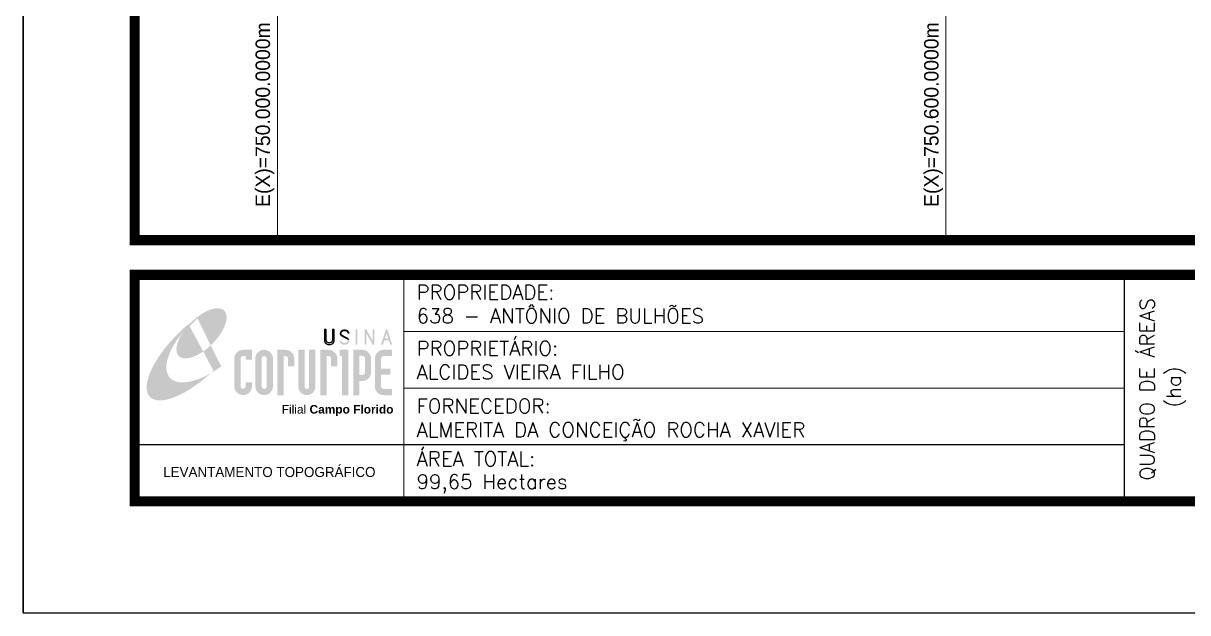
# Model space of a CAD drawing. Extents: x 749772 to 751872, y 7810048 to 7813018.
# Drawn here: x 749772 to 750817, y 7810048 to 7810577 of the extents above; entities that cross this region are included whole.
import ezdxf
from ezdxf.enums import TextEntityAlignment as Align

# ---------------------------------------------------------------- set-up
doc = ezdxf.new("R2010")
doc.units = 0
doc.header["$MEASUREMENT"] = 0
doc.linetypes.add('CONTINUO', pattern=[0])
doc.linetypes.add('LIN0', pattern=[0])
doc.layers.add('MALHA', color=8, linetype='Continuous', lineweight=9)
doc.layers.add('MARGEM', color=7, linetype='CONTINUO')
doc.styles.add('ARIAL', font='arial.ttf')
doc.styles.add('Simplex', font='simplex.shx')

# ---------------------------------------------------------------- blocks, each defined once
blk = doc.blocks.new('A$C78F83FB3')
at = {"layer": 'MARGEM'}
h = blk.add_hatch(color=20, dxfattribs=at)
edge = h.paths.add_edge_path()
edge.add_ellipse((19.49, 23.77), major_axis=(-6.68, -6.67), ratio=0.469426, start_angle=292.7328, end_angle=601.2579)
edge.add_ellipse((22.83, 22.05), major_axis=(12.64, 11.29), ratio=0.457614, start_angle=79.9069, end_angle=107.9139)
edge = h.paths.add_edge_path()
edge.add_ellipse((18.28, 18.7), major_axis=(13.95, 13.59), ratio=0.386848, start_angle=63.9612, end_angle=264.5993)
edge.add_ellipse((22.83, 22.05), major_axis=(12.64, 11.29), ratio=0.457614, start_angle=107.9139, end_angle=245.1182, ccw=False)
edge.add_ellipse((19.49, 23.77), major_axis=(-6.68, -6.67), ratio=0.469426, start_angle=241.2579, end_angle=292.7328, ccw=False)
for color, points in [(20, [(15.46, 26.12), (14.17, 24.81), (14.06, 24.24), (14.39, 23.97), (14.67, 24.54), (19.47, 29.32), (18.48, 28.66), (17.31, 27.78)]), (7, [(58.42, 24.9), (57.9, 24.9), (57.9, 21.73, -0.414214), (57.15, 20.98), (56.84, 20.98, -0.414214), (56.09, 21.73), (56.09, 24.9), (55.57, 24.9), (55.57, 21.73, 0.414214), (56.84, 20.46), (57.15, 20.46, 0.414214), (58.42, 21.73)]), (7, [(61.7, 24.9), (61.23, 24.9, 0.396318), (60.04, 23.78), (60.04, 23.72, 0.151912), (60.39, 22.97), (60.46, 22.92), (62.18, 22), (62.85, 21.83, 0.12407), (62.51, 22.42), (60.75, 23.36, -0.13192), (60.56, 23.77, -0.385578), (61.23, 24.37), (61.7, 24.37, -0.414214), (62.37, 23.7), (62.89, 23.7, 0.414214)]), (7, [(62.37, 23.7), (62.89, 23.7, 0.414214), (61.7, 24.9), (61.23, 24.9, 0.396318), (60.04, 23.78), (60.04, 23.72, 0.151912), (60.39, 22.97), (60.46, 22.92), (62.18, 22), (62.18, 22, -0.131921), (62.37, 21.59, -0.385578), (61.7, 20.98), (61.23, 20.98, -0.414214), (60.56, 21.65), (60.04, 21.65, 0.414214), (61.23, 20.46), (61.7, 20.46, 0.402546), (62.89, 21.61, 0.165292), (62.51, 22.42), (60.75, 23.36, -0.13192), (60.56, 23.77, -0.385578), (61.23, 24.37), (61.7, 24.37, -0.414214)]), (7, [(30.97, 12.46), (29.13, 12.46), (29.13, 8.21, 1), (34.29, 8.21), (34.29, 9.41), (32.45, 9.41), (32.45, 8.21, -1), (30.97, 8.21)])]:
    blk.add_hatch(color=color, dxfattribs=at).paths.add_polyline_path(points)
h = blk.add_hatch(color=7, dxfattribs=at)
h.paths.add_polyline_path([(65.24, 24.9), (64.72, 24.9), (64.72, 20.46), (65.24, 20.46)])
h.paths.add_polyline_path([(67.38, 20.46), (67.9, 20.46), (67.9, 23.74), (69.74, 20.46), (70.23, 20.46), (70.23, 24.9), (69.71, 24.9), (69.71, 21.58), (67.85, 24.9), (67.38, 24.9)])
h.paths.add_polyline_path([(72.17, 20.46), (72.72, 20.46), (73.14, 21.73), (74.49, 21.73), (74.9, 20.46), (75.45, 20.46), (74, 24.9), (73.62, 24.9)])
h.paths.add_polyline_path([(73.81, 23.8), (74.32, 22.25), (73.31, 22.25)], flags=16)
h = blk.add_hatch(color=7, dxfattribs=at)
h.paths.add_polyline_path([(31.71, 18.93, 0.414214), (29.13, 16.35), (29.13, 12.46), (30.97, 12.46), (30.97, 16.35, -0.414214), (31.71, 17.09), (32.45, 17.09), (32.45, 16.02), (34.29, 16.02), (34.29, 18.93)])
h.paths.add_polyline_path([(44.15, 17.09, -0.414214), (44.89, 16.35), (44.89, 14.1), (46.72, 14.1), (46.72, 16.17, 0.433937), (44.15, 18.93), (41.77, 18.93), (41.77, 12.46), (43.61, 12.46), (43.61, 17.09)])
h.paths.add_polyline_path([(43.61, 12.46), (41.77, 12.46), (41.77, 5.62), (43.61, 5.62)])
h.paths.add_polyline_path([(47.92, 12.46), (49.75, 12.46), (49.75, 18.93), (47.92, 18.93)])
h.paths.add_polyline_path([(52.91, 18.93), (51.08, 18.93), (51.08, 12.46), (52.91, 12.46)])
h.paths.add_polyline_path([(51.08, 8.12, -1), (49.75, 8.12), (49.75, 12.46), (47.92, 12.46), (47.92, 8.12, 1), (52.91, 8.12), (52.91, 12.46), (51.08, 12.46)])
h.paths.add_polyline_path([(54.41, 12.46), (56.25, 12.46), (56.25, 17.09), (56.79, 17.09, -0.414214), (57.53, 16.35), (57.53, 14.1), (59.36, 14.1), (59.36, 16.17, 0.433937), (56.79, 18.93), (54.41, 18.93)])
h.paths.add_polyline_path([(56.25, 12.46), (54.41, 12.46), (54.41, 5.62), (56.25, 5.62)])
h.paths.add_polyline_path([(60.73, 12.46), (62.58, 12.46), (62.58, 18.93), (60.02, 18.93), (60.02, 17.08), (60.73, 17.08)])
h.paths.add_polyline_path([(62.58, 12.46), (60.73, 12.46), (60.73, 5.62), (62.58, 5.62)])
h.paths.add_polyline_path([(64.06, 12.46), (65.82, 12.46), (65.82, 17.17), (66.66, 17.17, -0.450417), (67.48, 16.25), (67.48, 12.46), (69.24, 12.46, 0.002307), (69.24, 12.48, 0.005282), (69.23, 12.54, -0.000938), (69.23, 12.53), (69.23, 16.17, 0.433937), (66.66, 18.93), (64.06, 18.93)])
h.paths.add_polyline_path([(64.06, 5.62), (65.82, 5.62), (65.82, 9.77), (66.66, 9.77, 0.426056), (69.24, 12.46), (67.48, 12.46), (67.48, 12.45, -0.450417), (66.66, 11.53), (65.82, 11.53), (65.82, 12.46), (64.06, 12.46)])
h.paths.add_polyline_path([(70.37, 12.46), (74.87, 12.46), (74.87, 13.44), (72.21, 13.44), (72.21, 16.35, -0.414214), (72.95, 17.09), (75.38, 17.09), (75.38, 18.93), (72.95, 18.93, 0.414214), (70.37, 16.35)])
h.paths.add_polyline_path([(72.21, 11.62), (74.87, 11.62), (74.87, 12.46), (70.37, 12.46), (70.37, 8.21, 0.414214), (72.95, 5.62), (75.38, 5.62), (75.38, 7.47), (72.95, 7.47, -0.414214), (72.21, 8.21)])
h = blk.add_hatch(color=7, dxfattribs=at)
h.paths.add_polyline_path([(35.29, 16.35), (35.29, 8.21, 1), (40.46, 8.21, 0.016978), (40.45, 8.38), (40.45, 16.17, 0.433937), (37.88, 18.93), (37.87, 18.93, 0.41391)])
h.paths.add_polyline_path([(38.62, 16.35), (38.62, 8.21, -1), (37.13, 8.21), (37.13, 16.35, -1)], flags=16)
at = {"layer": 'MARGEM', "color": 7}
blk.add_lwpolyline([(58.42, 24.9), (57.9, 24.9), (57.9, 21.73, -0.414214), (57.15, 20.98), (56.84, 20.98, -0.414214), (56.09, 21.73), (56.09, 24.9), (55.57, 24.9), (55.57, 21.73, 0.414214), (56.84, 20.46), (57.15, 20.46, 0.414214), (58.42, 21.73), (58.42, 24.9)], format="xyb", close=True, dxfattribs=at)
at = {"layer": 'MARGEM', "color": 252, "insert": (43.05, 2.72), "char_height": 2.5, "width": 33.0271, "attachment_point": 1, "style": 'ARIAL'}
blk.add_mtext('Filial {\\fArial|b1|i0|c0|p34;Campo Florido}', dxfattribs=at)

msp = doc.modelspace()

# ---------------------------------------------------------------- linework, layer by layer
at = {"layer": 'MALHA', "color": 8}
for p, q in [((750000, 7810382.4), (750000, 7812918)), ((750600, 7810382.4), (750600, 7810648.2))]:
    msp.add_line(p, q, dxfattribs=at)
at = {"layer": 'MARGEM', "color": 174, "linetype": 'LIN0'}
msp.add_line((749772, 7810048), (749772, 7813018), dxfattribs=at)
at = {"layer": 'MARGEM', "color": 174, "linetype": 'LIN0', "flags": 128}
msp.add_lwpolyline([(751872, 7810048), (751872, 7813018), (749772, 7813018), (749772, 7810048)], close=True, dxfattribs=at)
at = {"layer": 'MARGEM', "color": 174, "linetype": 'LIN0', "const_width": 9.09, "flags": 128}
for points in [[(751772, 7810382.4), (751772, 7812918), (749872, 7812918), (749872, 7810382.4)], [(749872, 7810351.3), (751772, 7810351.3), (751772, 7810148), (749872, 7810148)]]:
    msp.add_lwpolyline(points, close=True, dxfattribs=at)
at = {"layer": 'MARGEM', "color": 174, "linetype": 'LIN0', "flags": 128}
for points, const_width in [([(750113.5, 7810351.3), (750113.5, 7810148)], 1.01), ([(750113.5, 7810351.3), (750113.5, 7810149.8)], 1), ([(750760.1, 7810351.3), (750760.1, 7810150.5)], 1.01), ([(750113.5, 7810300.5), (750760.1, 7810300.5)], 1.01), ([(750113.5, 7810249.6), (750760.1, 7810249.6)], 1.01), ([(749872, 7810198.8), (750760.1, 7810198.8)], 1.01)]:
    msp.add_lwpolyline(points, dxfattribs=dict(at, const_width=const_width))

# ---------------------------------------------------------------- block references
at = {"layer": 'MARGEM', "linetype": 'ByBlock', "xscale": 3.058005429693808, "yscale": 3.058005429693808, "zscale": 3.058005429693808}
msp.add_blockref('A$C78F83FB3', (749872.3, 7810226.1), dxfattribs=at)

# ---------------------------------------------------------------- texts
at = {"layer": 'MALHA'}
for s, p in [('E(X)=750.000.0000m', (749986.9, 7810578)), ('E(X)=750.600.0000m', (750586.9, 7810578))]:
    msp.add_text(s, height=13, rotation=90, dxfattribs=at).set_placement(p, align=Align.MIDDLE_RIGHT)
at = {"layer": 'MARGEM', "color": 7, "linetype": 'Continuous', "lineweight": 9, "style": 'Simplex'}
for s, p in [('PROPRIEDADE:', (750125, 7810342.2)), ('PROPRIETÁRIO:', (750125, 7810291.8)), ('FORNECEDOR:', (750125, 7810240)), ('ÁREA TOTAL:', (750125, 7810192.6))]:
    msp.add_text(s, height=13, dxfattribs=at).set_placement(p, align=Align.TOP_LEFT)
at = {"layer": 'MARGEM', "color": 7, "linetype": 'Continuous', "style": 'Simplex'}
for s, p in [('QUADRO DE ÁREAS', (750780.6, 7810248.7)), ('(ha)', (750804.4, 7810250.7))]:
    msp.add_text(s, height=13, rotation=90, dxfattribs=at).set_placement(p, align=Align.MIDDLE_CENTER)
for s, p in [('638 - ANTÔNIO DE BULHÕES', (750125, 7810321)), ('ALCIDES VIEIRA FILHO', (750125, 7810270.6)), ('ALMERITA DA CONCEIÇÃO ROCHA XAVIER', (750125, 7810218.7)), ('99,65 Hectares', (750125, 7810172.1))]:
    msp.add_text(s, height=13, dxfattribs=at).set_placement(p, align=Align.TOP_LEFT)
at = {"layer": 'MARGEM', "color": 7, "linetype": 'ByBlock'}
msp.add_text('LEVANTAMENTO TOPOGRÁFICO', height=9, dxfattribs=at).set_placement((749992.8, 7810174.3), align=Align.MIDDLE_CENTER)

doc.saveas('drawing.dxf')
